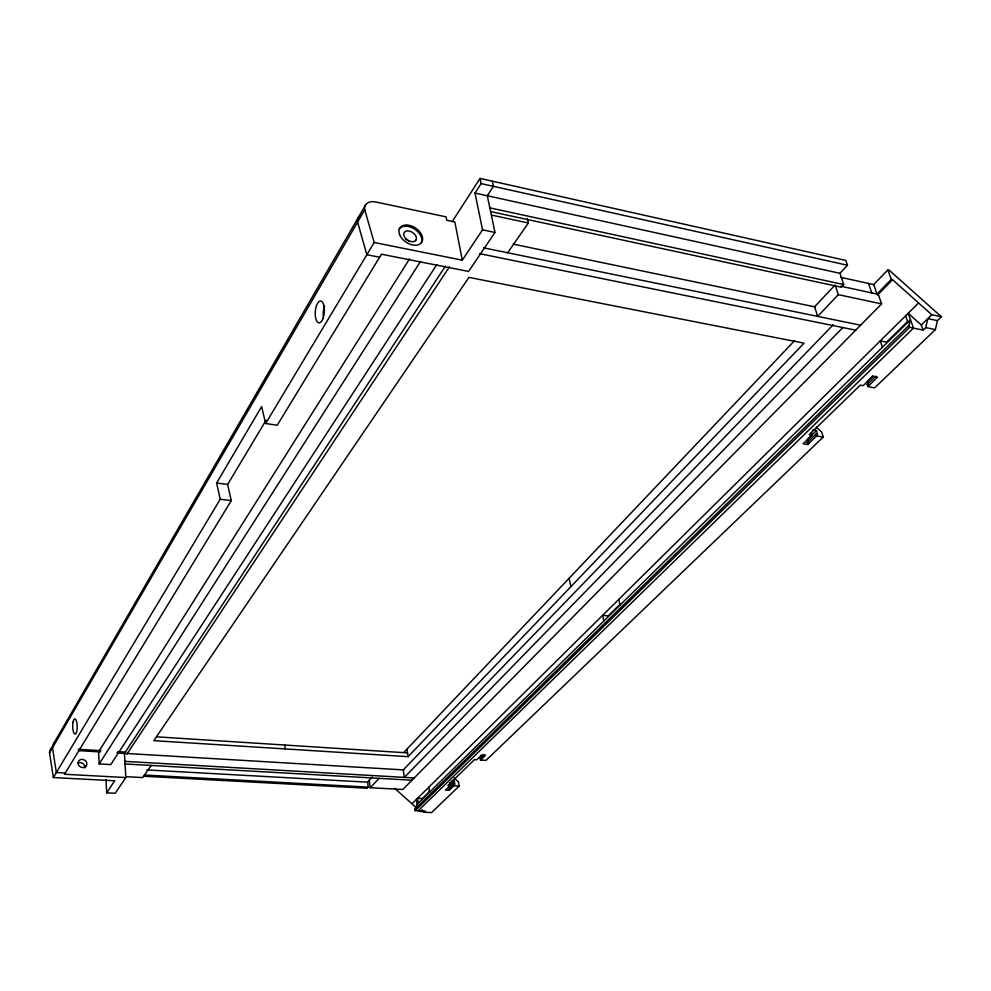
<?xml version="1.0" encoding="UTF-8"?>
<svg xmlns="http://www.w3.org/2000/svg" width="991" height="991" viewBox="0 0 991 991"><rect width="100%" height="100%" fill="white"/><g stroke="black" fill="none" stroke-linecap="round" stroke-linejoin="round"><path stroke-width="1.49" d="M415.018 809.176L908.92 325.37L910.481 319.709L417.199 804.345L415.018 809.176L415.241 810.663L909.614 327.327L923.129 330.127L925.755 327.587L927.836 318.594L931.8 314.729L941.45 316.81L937.461 320.638L935.38 329.619L874.644 387.853L867.843 386.552L867.162 384.508L875.809 376.159M53.564 743.77L365.617 204.877M124.47 753.358L125.845 777.539L115.191 793.258L106.669 792.837L114.733 780.759L53.328 777.551L49.55 752.875L364.75 209.758A14.047 9.13 32.7 0 1 375.75 201.991L446.086 216.868L446.743 220.287L454.844 221.996L462.289 260.175L374.189 242.498L364.75 209.758M53.328 777.551L220.225 499.229L216.62 483.013L261.624 406.595L265.638 423.516L277.232 425.226L381.461 254.204L468.57 271.447L494.98 232.439L487.287 195.747L493.444 186.345L492.354 181.18M125.845 777.539L64.489 774.268L231.275 500.628L227.62 484.45L266.096 420.159M265.638 423.516L374.189 242.498M409.506 258.924L98.604 751.822L99.187 763.937L110.769 764.594L436.783 264.634M99.187 763.937L420.531 261.389M452.218 221.625L480.028 178.417L845.843 260.447L847.478 265.254L839.947 273.305L474.999 193.047L481.106 183.595L480.028 178.417M124.086 753.953L445.516 265.997M126.935 754.126L449.443 266.802M462.289 260.175L482.543 229.825L474.999 193.047M151.189 765.436L142.766 777.563L125.894 776.659M507.677 252.755L528.364 223L527.373 218.577M372.195 777.117L369.247 780.251L370.238 787.721L402.841 789.48L881.618 303.89L878.286 294.327L840.975 286.263M369.284 780.375L367.599 782.172L146.866 769.933M367.525 781.626L368.256 787.139L367.203 788.254L143.522 776.226M839.947 273.305L843.737 284.553L841.223 287.204L490.793 211.616M370.238 787.721L379.132 778.344M403.956 752.318L794.708 340.532M838.312 294.649L817.686 316.389L814.59 306.801L835.091 284.999L838.312 294.649L881.618 303.89M408.094 756.666L804.035 343.171L468.941 277.406L153.816 740.649L408.094 756.666L406.979 749.122M833.245 324.726L403.263 769.896L404.353 777.378L842.833 327.55M840.69 277.331L873.69 284.553L887.886 269.886L889.175 270.171L941.45 316.81M931.8 314.729L892.569 279.71L891.268 279.425L876.998 294.042L873.69 284.553M877.444 295.194L892.569 279.71M412.083 803.726L918.62 302.961M429.561 791.524L422.414 798.548L417.57 798.3L418.301 803.255M620.044 604.237L608.152 615.931L602.639 615.337L603.866 620.948M907.781 321.344L886.611 342.155L880.281 340.879L882.461 347.246M418.152 810.811L913.491 328.132L908.19 313.28L921.271 324.961L923.129 330.127M921.271 324.961L927.836 318.594L937.461 320.638M449.654 782.531L450.137 785.578L445.455 790.112L449.146 790.31L448.898 788.799L453.605 784.265L454.832 784.327L454.349 781.292L449.654 785.838L450.125 788.873M807.145 442.593L816.039 433.996L817.575 434.256L816.448 430.614L807.566 439.211L808.668 442.853L807.145 442.593L807.739 444.513L803.156 443.757L812.05 435.16L811.183 432.361M872.873 375.948L867.484 381.176L868.686 384.793L867.162 384.508M424.718 811.703L420.395 811.493L422.055 809.882L424.309 812.236L425.424 811.158L415.241 810.663M816.311 427.208L821.725 432.101L823.261 437.043L486.011 760.37L480.548 760.023L480.288 758.462L484.289 754.585M480.288 758.462L481.539 758.536L484.549 755.638M449.146 790.31L453.841 785.776L459.192 786.074L458.536 782.035L454.101 777.898M480.548 760.023L485.565 755.192L481.775 754.944L476.77 759.787L474.466 759.639L447.882 785.442L450.137 785.578M807.739 444.513L816.634 435.929L823.261 437.043M867.843 386.552L877.58 377.162L872.86 376.27L863.136 385.685L860.275 385.14L809.238 434.69L812.05 435.16M459.192 786.074L431.543 812.583L424.309 812.236M65.257 773.017L56.326 772.534L52.511 747.771A9.043 7.94 24.6 0 1 54.926 742.185M394.666 788.316L416.232 807.615M144.352 775.024L368.256 787.139M124.928 761.373L414.213 777.947M451.14 781.106L454.349 781.292M124.742 763.95L411.983 780.214M78.128 749.295L100.958 750.658M117.694 751.649L125.3 752.107M78.871 750.658L100.153 751.921M116.876 752.912L403.857 769.92M156.628 736.833L407.536 752.887M220.225 499.229L231.275 500.628M216.62 483.013L227.62 484.45M812.471 429.933L816.448 430.614M379.627 257.226L366.856 254.712L357.578 222.108A13.936 9.13 32.6 0 1 360.117 215.505M479.632 253.671L855.704 330.176M483.497 247.787L860.609 325.197M513.326 244.145L814.961 306.876M482.543 229.825L494.98 232.439M925.755 327.587L935.38 329.619M491.449 215.072L528.364 223M489.827 207.862L843.737 284.553M481.106 183.595L847.478 265.254M905.613 315.832L907.892 322.261M908.92 325.37L909.614 327.327M887.886 269.886L891.268 279.425M868.525 283.426L871.82 292.927M816.039 433.996L816.634 435.929M618.793 599.369L620.069 605.03M569.107 578.273L570.866 586.672M481.019 755.464L481.539 758.536M453.605 784.265L453.841 785.776M428.769 787.238L429.524 792.243M416.468 799.39L417.521 806.525M284.776 745.034L285.185 748.923M106 779.62L106.669 792.837M323.339 316.86A10.901 4.546 -85.7 0 1 324.553 306.12M405.926 239.413A6.949 4.559 33.6 0 1 408.961 241.346M399.063 229.293A13.044 8.51 33.7 0 1 414.399 228.995A13.044 8.51 33.7 0 1 421.088 243.278M49.55 752.875A8.993 7.916 24.4 0 1 51.953 747.313M78.103 763.07A4.484 3.964 26.4 0 1 83.417 764.011L84.148 764.891A4.484 3.964 26.4 0 1 84.718 767.988M86.353 765.696L85.697 766.501A4.497 3.964 26.5 0 1 79.478 766.154L78.747 765.275A4.497 3.964 26.5 0 1 78.574 761.199L79.243 760.394A4.497 3.964 26.5 0 1 85.449 760.754L86.18 761.633A4.497 3.964 26.5 0 1 86.353 765.696M415.985 240.033L415.179 240.924A6.987 4.559 33.7 0 1 406.298 239.116L405.108 237.815A6.987 4.559 33.7 0 1 404.179 232.551L404.985 231.659A6.987 4.559 33.7 0 1 413.854 233.48L415.043 234.768A6.987 4.559 33.7 0 1 415.985 240.033M323.029 318.408A10.926 4.509 -85.7 0 0 320.985 301.091A10.926 4.509 -85.7 0 0 315.373 316.253A10.926 4.509 -85.7 0 0 323.029 318.408M73.012 722.204A7.631 2.255 88.9 0 0 74.92 734.108A7.631 2.255 88.9 0 0 76.926 723.195A7.631 2.255 88.9 0 0 73.012 722.204M399.968 235.387A13.056 8.51 33.7 0 0 420.357 243.736A13.056 8.51 33.7 0 0 412.095 226.196A13.056 8.51 33.7 0 0 399.968 235.387"/></g></svg>
